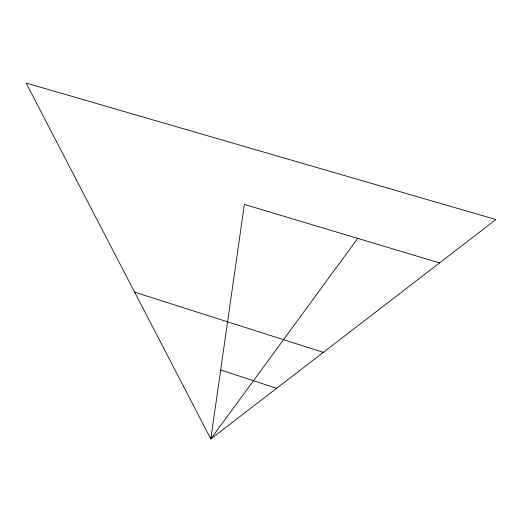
<?xml version="1.0" encoding="UTF-8"?>
<svg xmlns="http://www.w3.org/2000/svg" width="522" height="522" viewBox="0 0 522 522"><rect width="100%" height="100%" fill="white"/><g stroke="black" fill="none" stroke-linecap="round" stroke-linejoin="round"><path stroke-width="0.78" d="M357.727 238.384L210.816 438.963L26.1 83.037L495.9 219.534L210.816 438.963L244.374 204.422L439.55 262.905M134.63 292.163L323.333 352.357M220.682 369.994L276.647 388.29"/></g></svg>
